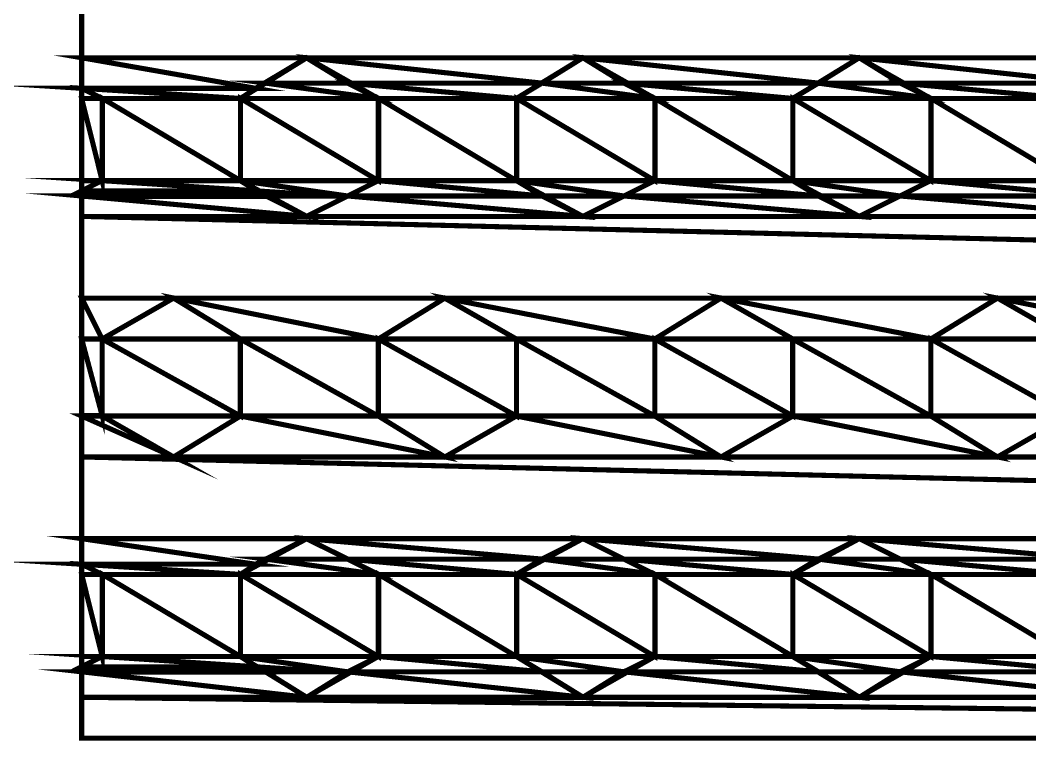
# Model space of a CAD drawing. Header units: metres. Extents: x -593 to 248, y 430 to 1024.
# Drawn here: x -488.8 to -480.43, y 573.08 to 579.05 of the extents above; entities that cross this region are included whole.
import ezdxf

# ---------------------------------------------------------------- set-up
doc = ezdxf.new("R2010")
doc.units = ezdxf.units.M
doc.header["$MEASUREMENT"] = 0
for name, color, linetype in [('C00-00-00-BLACK', 7, 'Continuous'), ('C62-64-65', 252, 'Continuous'), ('C93-95-97', 253, 'Continuous')]:
    doc.layers.add(name, color=color, linetype=linetype)

msp = doc.modelspace()

# ---------------------------------------------------------------- linework, layer by layer
at = {"layer": 'C00-00-00-BLACK', "const_width": 0.0423}
for points in [[(-488.2864, 573.1028), (-488.2864, 586.5828)], [(-486.9698, 578.4028), (-486.4208, 578.7398)], [(-486.4208, 578.7398), (-485.8278, 578.4028)], [(-484.6828, 578.4028), (-484.1318, 578.7398)], [(-484.1318, 578.7398), (-483.5358, 578.4028)], [(-482.3908, 578.4028), (-481.8408, 578.7398)], [(-481.8408, 578.7398), (-481.2478, 578.4028)], [(-488.2864, 578.4868), (-488.1168, 578.4028)], [(-488.1168, 578.4028), (-488.1168, 577.7218)], [(-486.9698, 578.4028), (-486.9698, 577.7218)], [(-485.8278, 578.4028), (-485.8278, 577.7218)], [(-484.6828, 578.4028), (-484.6828, 577.7218)], [(-483.5358, 578.4028), (-483.5358, 577.7218)], [(-482.3908, 578.4028), (-482.3908, 577.7218)], [(-481.2478, 578.4028), (-481.2478, 577.7218)], [(-488.2864, 577.6378), (-488.1168, 577.7218)], [(-486.9698, 577.7218), (-486.4208, 577.4258)], [(-486.4208, 577.4258), (-485.8278, 577.7218)], [(-484.6828, 577.7218), (-484.1318, 577.4258)], [(-484.1318, 577.4258), (-483.5358, 577.7218)], [(-482.3908, 577.7218), (-481.8408, 577.4258)], [(-481.8408, 577.4258), (-481.2478, 577.7218)], [(-488.1168, 576.4098), (-487.5244, 576.7488)], [(-487.5244, 576.7488), (-486.9698, 576.4098)], [(-485.8278, 576.4098), (-485.2758, 576.7488)], [(-485.2758, 576.7488), (-484.6828, 576.4098)], [(-483.5358, 576.4098), (-482.9868, 576.7488)], [(-482.9868, 576.7488), (-482.3908, 576.4098)], [(-481.2478, 576.4098), (-480.6948, 576.7488)], [(-480.6948, 576.7488), (-480.1028, 576.4098)], [(-488.1168, 576.4098), (-488.1168, 575.7718)], [(-486.9698, 576.4098), (-486.9698, 575.7718)], [(-485.8278, 576.4098), (-485.8278, 575.7718)], [(-484.6828, 576.4098), (-484.6828, 575.7718)], [(-483.5358, 576.4098), (-483.5358, 575.7718)], [(-482.3908, 576.4098), (-482.3908, 575.7718)], [(-481.2478, 576.4098), (-481.2478, 575.7718)], [(-488.1168, 575.7718), (-487.5244, 575.4328)], [(-487.5244, 575.4328), (-486.9698, 575.7718)], [(-485.8278, 575.7718), (-485.2758, 575.4328)], [(-485.2758, 575.4328), (-484.6828, 575.7718)], [(-483.5358, 575.7718), (-482.9868, 575.4328)], [(-482.9868, 575.4328), (-482.3908, 575.7718)], [(-481.2478, 575.7718), (-480.6948, 575.4328)], [(-480.6948, 575.4328), (-480.1028, 575.7718)], [(-486.9698, 574.4598), (-486.4208, 574.7558)], [(-486.4208, 574.7558), (-485.8278, 574.4598)], [(-484.6828, 574.4598), (-484.1318, 574.7558)], [(-484.1318, 574.7558), (-483.5358, 574.4598)], [(-482.3908, 574.4598), (-481.8408, 574.7558)], [(-481.8408, 574.7558), (-481.2478, 574.4598)], [(-488.2864, 574.5438), (-488.1168, 574.4598)], [(-488.1168, 574.4598), (-488.1168, 573.7798)], [(-486.9698, 574.4598), (-486.9698, 573.7798)], [(-485.8278, 574.4598), (-485.8278, 573.7798)], [(-484.6828, 574.4598), (-484.6828, 573.7798)], [(-483.5358, 574.4598), (-483.5358, 573.7798)], [(-482.3908, 574.4598), (-482.3908, 573.7798)], [(-481.2478, 574.4598), (-481.2478, 573.7798)], [(-488.2864, 573.6948), (-488.1168, 573.7798)], [(-486.9698, 573.7798), (-486.4208, 573.4418)], [(-486.4208, 573.4418), (-485.8278, 573.7798)], [(-484.6828, 573.7798), (-484.1318, 573.4418)], [(-484.1318, 573.4418), (-483.5358, 573.7798)], [(-482.3908, 573.7798), (-481.8408, 573.4418)], [(-481.8408, 573.4418), (-481.2478, 573.7798)], [(-460.9308, 573.1028), (-488.2864, 573.1028)]]:
    msp.add_lwpolyline(points, dxfattribs=at)
at = {"layer": 'C62-64-65', "const_width": 0.0423}
for points in [[(-486.4208, 578.7398), (-486.0818, 578.5298), (-486.7598, 578.5298), (-486.4208, 578.7398)], [(-484.1318, 578.7398), (-483.7918, 578.5298), (-484.4708, 578.5298), (-484.1318, 578.7398)], [(-481.8408, 578.7398), (-481.5018, 578.5298), (-482.1788, 578.5298), (-481.8408, 578.7398)], [(-488.2864, 578.4028), (-488.1168, 577.7218), (-488.2864, 577.7218), (-488.2864, 578.4028)], [(-488.2864, 578.4868), (-488.1168, 578.4028), (-488.2864, 578.4028), (-488.2864, 578.4868)], [(-486.0818, 578.5298), (-486.7628, 578.5298), (-485.8278, 578.4028), (-486.0818, 578.5298)], [(-486.7628, 578.5298), (-485.8278, 578.4028), (-486.9728, 578.4028), (-486.7628, 578.5298)], [(-483.7918, 578.5298), (-484.4708, 578.5298), (-483.5358, 578.4028), (-483.7918, 578.5298)], [(-484.4708, 578.5298), (-483.5358, 578.4028), (-484.6828, 578.4028), (-484.4708, 578.5298)], [(-481.5018, 578.5298), (-482.1818, 578.5298), (-481.2478, 578.4028), (-481.5018, 578.5298)], [(-482.1818, 578.5298), (-481.2478, 578.4028), (-482.3938, 578.4028), (-482.1818, 578.5298)], [(-488.1168, 578.4028), (-488.2864, 578.4028), (-488.1168, 577.7218), (-488.1168, 578.4028)], [(-485.8278, 578.4028), (-486.9698, 578.4028), (-485.8278, 577.7218), (-485.8278, 578.4028)], [(-486.9698, 578.4028), (-485.8278, 577.7218), (-486.9698, 577.7218), (-486.9698, 578.4028)], [(-483.5358, 578.4028), (-484.6798, 578.4028), (-483.5358, 577.7218), (-483.5358, 578.4028)], [(-484.6798, 578.4028), (-483.5358, 577.7218), (-484.6798, 577.7218), (-484.6798, 578.4028)], [(-481.2478, 578.4028), (-482.3908, 578.4028), (-481.2478, 577.7218), (-481.2478, 578.4028)], [(-482.3908, 578.4028), (-481.2478, 577.7218), (-482.3908, 577.7218), (-482.3908, 578.4028)], [(-488.2864, 577.7218), (-488.1168, 577.7218), (-488.2864, 577.6378), (-488.2864, 577.7218)], [(-485.8278, 577.7218), (-486.9728, 577.7218), (-486.0818, 577.5948), (-485.8278, 577.7218)], [(-486.9728, 577.7218), (-486.0818, 577.5948), (-486.7628, 577.5948), (-486.9728, 577.7218)], [(-483.5358, 577.7218), (-484.6828, 577.7218), (-483.7918, 577.5948), (-483.5358, 577.7218)], [(-484.6828, 577.7218), (-483.7918, 577.5948), (-484.4708, 577.5948), (-484.6828, 577.7218)], [(-481.2478, 577.7218), (-482.3938, 577.7218), (-481.5018, 577.5948), (-481.2478, 577.7218)], [(-482.3938, 577.7218), (-481.5018, 577.5948), (-482.1818, 577.5948), (-482.3938, 577.7218)], [(-486.7598, 577.5948), (-486.0818, 577.5948), (-486.4208, 577.4258), (-486.7598, 577.5948)], [(-484.4708, 577.5948), (-483.7918, 577.5948), (-484.1318, 577.4258), (-484.4708, 577.5948)], [(-482.1788, 577.5948), (-481.5018, 577.5948), (-481.8408, 577.4258), (-482.1788, 577.5948)], [(-487.5244, 576.7488), (-486.9698, 576.4098), (-488.1168, 576.4098), (-487.5244, 576.7488)], [(-485.2758, 576.7488), (-484.6828, 576.4098), (-485.8278, 576.4098), (-485.2758, 576.7488)], [(-482.9868, 576.7488), (-482.3908, 576.4098), (-483.5358, 576.4098), (-482.9868, 576.7488)], [(-480.6948, 576.7488), (-480.1028, 576.4098), (-481.2478, 576.4098), (-480.6948, 576.7488)], [(-486.9698, 576.4098), (-488.1168, 576.4098), (-486.9698, 575.7718), (-486.9698, 576.4098)], [(-488.1168, 576.4098), (-486.9698, 575.7718), (-488.1168, 575.7718), (-488.1168, 576.4098)], [(-484.6828, 576.4098), (-485.8278, 576.4098), (-484.6828, 575.7718), (-484.6828, 576.4098)], [(-485.8278, 576.4098), (-484.6828, 575.7718), (-485.8278, 575.7718), (-485.8278, 576.4098)], [(-482.3908, 576.4098), (-483.5358, 576.4098), (-482.3908, 575.7718), (-482.3908, 576.4098)], [(-483.5358, 576.4098), (-482.3908, 575.7718), (-483.5358, 575.7718), (-483.5358, 576.4098)], [(-480.1028, 576.4098), (-481.2478, 576.4098), (-480.1028, 575.7718), (-480.1028, 576.4098)], [(-481.2478, 576.4098), (-480.1028, 575.7718), (-481.2478, 575.7718), (-481.2478, 576.4098)], [(-488.1168, 575.7718), (-486.9698, 575.7718), (-487.5244, 575.4328), (-488.1168, 575.7718)], [(-485.8278, 575.7718), (-484.6828, 575.7718), (-485.2758, 575.4328), (-485.8278, 575.7718)], [(-483.5358, 575.7718), (-482.3908, 575.7718), (-482.9868, 575.4328), (-483.5358, 575.7718)], [(-481.2478, 575.7718), (-480.1028, 575.7718), (-480.6948, 575.4328), (-481.2478, 575.7718)], [(-486.4208, 574.7558), (-486.0818, 574.5868), (-486.7598, 574.5868), (-486.4208, 574.7558)], [(-484.1318, 574.7558), (-483.7918, 574.5868), (-484.4708, 574.5868), (-484.1318, 574.7558)], [(-481.8408, 574.7558), (-481.5018, 574.5868), (-482.1788, 574.5868), (-481.8408, 574.7558)], [(-488.2864, 574.4598), (-488.1168, 573.7798), (-488.2864, 573.7798), (-488.2864, 574.4598)], [(-488.2864, 574.5438), (-488.1168, 574.4598), (-488.2864, 574.4598), (-488.2864, 574.5438)], [(-486.0818, 574.5868), (-486.7628, 574.5868), (-485.8278, 574.4598), (-486.0818, 574.5868)], [(-486.7628, 574.5868), (-485.8278, 574.4598), (-486.9728, 574.4598), (-486.7628, 574.5868)], [(-483.7918, 574.5868), (-484.4708, 574.5868), (-483.5358, 574.4598), (-483.7918, 574.5868)], [(-484.4708, 574.5868), (-483.5358, 574.4598), (-484.6828, 574.4598), (-484.4708, 574.5868)], [(-481.5018, 574.5868), (-482.1818, 574.5868), (-481.2478, 574.4598), (-481.5018, 574.5868)], [(-482.1818, 574.5868), (-481.2478, 574.4598), (-482.3938, 574.4598), (-482.1818, 574.5868)], [(-488.1168, 574.4598), (-488.2864, 574.4598), (-488.1168, 573.7798), (-488.1168, 574.4598)], [(-485.8278, 574.4598), (-486.9698, 574.4598), (-485.8278, 573.7798), (-485.8278, 574.4598)], [(-486.9698, 574.4598), (-485.8278, 573.7798), (-486.9698, 573.7798), (-486.9698, 574.4598)], [(-483.5358, 574.4598), (-484.6798, 574.4598), (-483.5358, 573.7798), (-483.5358, 574.4598)], [(-484.6798, 574.4598), (-483.5358, 573.7798), (-484.6798, 573.7798), (-484.6798, 574.4598)], [(-481.2478, 574.4598), (-482.3908, 574.4598), (-481.2478, 573.7798), (-481.2478, 574.4598)], [(-482.3908, 574.4598), (-481.2478, 573.7798), (-482.3908, 573.7798), (-482.3908, 574.4598)], [(-488.2864, 573.7798), (-488.1168, 573.7798), (-488.2864, 573.6948), (-488.2864, 573.7798)], [(-485.8278, 573.7798), (-486.9728, 573.7798), (-486.0818, 573.6528), (-485.8278, 573.7798)], [(-486.9728, 573.7798), (-486.0818, 573.6528), (-486.7628, 573.6528), (-486.9728, 573.7798)], [(-483.5358, 573.7798), (-484.6828, 573.7798), (-483.7918, 573.6528), (-483.5358, 573.7798)], [(-484.6828, 573.7798), (-483.7918, 573.6528), (-484.4708, 573.6528), (-484.6828, 573.7798)], [(-481.2478, 573.7798), (-482.3938, 573.7798), (-481.5018, 573.6528), (-481.2478, 573.7798)], [(-482.3938, 573.7798), (-481.5018, 573.6528), (-482.1818, 573.6528), (-482.3938, 573.7798)], [(-486.7598, 573.6528), (-486.0818, 573.6528), (-486.4208, 573.4418), (-486.7598, 573.6528)], [(-484.4708, 573.6528), (-483.7918, 573.6528), (-484.1318, 573.4418), (-484.4708, 573.6528)], [(-482.1788, 573.6528), (-481.5018, 573.6528), (-481.8408, 573.4418), (-482.1788, 573.6528)]]:
    msp.add_lwpolyline(points, close=True, dxfattribs=at)
at = {"layer": 'C62-64-65'}
for points in [[(-486.4208, 578.7398), (-486.0818, 578.5298), (-486.7598, 578.5298), (-486.4208, 578.7398)], [(-484.1318, 578.7398), (-483.7918, 578.5298), (-484.4708, 578.5298), (-484.1318, 578.7398)], [(-481.8408, 578.7398), (-481.5018, 578.5298), (-482.1788, 578.5298), (-481.8408, 578.7398)], [(-488.2864, 578.4868), (-488.1168, 578.4028), (-488.2864, 578.4028), (-488.2864, 578.4868)], [(-486.7628, 578.5298), (-485.8278, 578.4028), (-486.9728, 578.4028), (-486.7628, 578.5298)], [(-486.0818, 578.5298), (-486.7628, 578.5298), (-485.8278, 578.4028), (-486.0818, 578.5298)], [(-484.4708, 578.5298), (-483.5358, 578.4028), (-484.6828, 578.4028), (-484.4708, 578.5298)], [(-483.7918, 578.5298), (-484.4708, 578.5298), (-483.5358, 578.4028), (-483.7918, 578.5298)], [(-482.1818, 578.5298), (-481.2478, 578.4028), (-482.3938, 578.4028), (-482.1818, 578.5298)], [(-481.5018, 578.5298), (-482.1818, 578.5298), (-481.2478, 578.4028), (-481.5018, 578.5298)], [(-488.1168, 578.4028), (-488.2864, 578.4028), (-488.1168, 577.7218), (-488.1168, 578.4028)], [(-488.2864, 578.4028), (-488.1168, 577.7218), (-488.2864, 577.7218), (-488.2864, 578.4028)], [(-485.8278, 578.4028), (-486.9698, 578.4028), (-485.8278, 577.7218), (-485.8278, 578.4028)], [(-486.9698, 578.4028), (-485.8278, 577.7218), (-486.9698, 577.7218), (-486.9698, 578.4028)], [(-483.5358, 578.4028), (-484.6798, 578.4028), (-483.5358, 577.7218), (-483.5358, 578.4028)], [(-484.6798, 578.4028), (-483.5358, 577.7218), (-484.6798, 577.7218), (-484.6798, 578.4028)], [(-481.2478, 578.4028), (-482.3908, 578.4028), (-481.2478, 577.7218), (-481.2478, 578.4028)], [(-482.3908, 578.4028), (-481.2478, 577.7218), (-482.3908, 577.7218), (-482.3908, 578.4028)], [(-488.2864, 577.7218), (-488.1168, 577.7218), (-488.2864, 577.6378), (-488.2864, 577.7218)], [(-485.8278, 577.7218), (-486.9728, 577.7218), (-486.0818, 577.5948), (-485.8278, 577.7218)], [(-486.9728, 577.7218), (-486.0818, 577.5948), (-486.7628, 577.5948), (-486.9728, 577.7218)], [(-483.5358, 577.7218), (-484.6828, 577.7218), (-483.7918, 577.5948), (-483.5358, 577.7218)], [(-484.6828, 577.7218), (-483.7918, 577.5948), (-484.4708, 577.5948), (-484.6828, 577.7218)], [(-481.2478, 577.7218), (-482.3938, 577.7218), (-481.5018, 577.5948), (-481.2478, 577.7218)], [(-482.3938, 577.7218), (-481.5018, 577.5948), (-482.1818, 577.5948), (-482.3938, 577.7218)], [(-486.7598, 577.5948), (-486.0818, 577.5948), (-486.4208, 577.4258), (-486.7598, 577.5948)], [(-484.4708, 577.5948), (-483.7918, 577.5948), (-484.1318, 577.4258), (-484.4708, 577.5948)], [(-482.1788, 577.5948), (-481.5018, 577.5948), (-481.8408, 577.4258), (-482.1788, 577.5948)], [(-487.5244, 576.7488), (-486.9698, 576.4098), (-488.1168, 576.4098), (-487.5244, 576.7488)], [(-485.2758, 576.7488), (-484.6828, 576.4098), (-485.8278, 576.4098), (-485.2758, 576.7488)], [(-482.9868, 576.7488), (-482.3908, 576.4098), (-483.5358, 576.4098), (-482.9868, 576.7488)], [(-480.6948, 576.7488), (-480.1028, 576.4098), (-481.2478, 576.4098), (-480.6948, 576.7488)], [(-486.9698, 576.4098), (-488.1168, 576.4098), (-486.9698, 575.7718), (-486.9698, 576.4098)], [(-488.1168, 576.4098), (-486.9698, 575.7718), (-488.1168, 575.7718), (-488.1168, 576.4098)], [(-484.6828, 576.4098), (-485.8278, 576.4098), (-484.6828, 575.7718), (-484.6828, 576.4098)], [(-485.8278, 576.4098), (-484.6828, 575.7718), (-485.8278, 575.7718), (-485.8278, 576.4098)], [(-482.3908, 576.4098), (-483.5358, 576.4098), (-482.3908, 575.7718), (-482.3908, 576.4098)], [(-483.5358, 576.4098), (-482.3908, 575.7718), (-483.5358, 575.7718), (-483.5358, 576.4098)], [(-480.1028, 576.4098), (-481.2478, 576.4098), (-480.1028, 575.7718), (-480.1028, 576.4098)], [(-481.2478, 576.4098), (-480.1028, 575.7718), (-481.2478, 575.7718), (-481.2478, 576.4098)], [(-488.1168, 575.7718), (-486.9698, 575.7718), (-487.5244, 575.4328), (-488.1168, 575.7718)], [(-485.8278, 575.7718), (-484.6828, 575.7718), (-485.2758, 575.4328), (-485.8278, 575.7718)], [(-483.5358, 575.7718), (-482.3908, 575.7718), (-482.9868, 575.4328), (-483.5358, 575.7718)], [(-481.2478, 575.7718), (-480.1028, 575.7718), (-480.6948, 575.4328), (-481.2478, 575.7718)], [(-486.4208, 574.7558), (-486.0818, 574.5868), (-486.7598, 574.5868), (-486.4208, 574.7558)], [(-484.1318, 574.7558), (-483.7918, 574.5868), (-484.4708, 574.5868), (-484.1318, 574.7558)], [(-481.8408, 574.7558), (-481.5018, 574.5868), (-482.1788, 574.5868), (-481.8408, 574.7558)], [(-486.7628, 574.5868), (-485.8278, 574.4598), (-486.9728, 574.4598), (-486.7628, 574.5868)], [(-486.0818, 574.5868), (-486.7628, 574.5868), (-485.8278, 574.4598), (-486.0818, 574.5868)], [(-484.4708, 574.5868), (-483.5358, 574.4598), (-484.6828, 574.4598), (-484.4708, 574.5868)], [(-483.7918, 574.5868), (-484.4708, 574.5868), (-483.5358, 574.4598), (-483.7918, 574.5868)], [(-482.1818, 574.5868), (-481.2478, 574.4598), (-482.3938, 574.4598), (-482.1818, 574.5868)], [(-481.5018, 574.5868), (-482.1818, 574.5868), (-481.2478, 574.4598), (-481.5018, 574.5868)], [(-488.2864, 574.5438), (-488.1168, 574.4598), (-488.2864, 574.4598), (-488.2864, 574.5438)], [(-488.1168, 574.4598), (-488.2864, 574.4598), (-488.1168, 573.7798), (-488.1168, 574.4598)], [(-488.2864, 574.4598), (-488.1168, 573.7798), (-488.2864, 573.7798), (-488.2864, 574.4598)], [(-485.8278, 574.4598), (-486.9698, 574.4598), (-485.8278, 573.7798), (-485.8278, 574.4598)], [(-486.9698, 574.4598), (-485.8278, 573.7798), (-486.9698, 573.7798), (-486.9698, 574.4598)], [(-483.5358, 574.4598), (-484.6798, 574.4598), (-483.5358, 573.7798), (-483.5358, 574.4598)], [(-484.6798, 574.4598), (-483.5358, 573.7798), (-484.6798, 573.7798), (-484.6798, 574.4598)], [(-481.2478, 574.4598), (-482.3908, 574.4598), (-481.2478, 573.7798), (-481.2478, 574.4598)], [(-482.3908, 574.4598), (-481.2478, 573.7798), (-482.3908, 573.7798), (-482.3908, 574.4598)], [(-488.2864, 573.7798), (-488.1168, 573.7798), (-488.2864, 573.6948), (-488.2864, 573.7798)], [(-485.8278, 573.7798), (-486.9728, 573.7798), (-486.0818, 573.6528), (-485.8278, 573.7798)], [(-486.9728, 573.7798), (-486.0818, 573.6528), (-486.7628, 573.6528), (-486.9728, 573.7798)], [(-483.5358, 573.7798), (-484.6828, 573.7798), (-483.7918, 573.6528), (-483.5358, 573.7798)], [(-484.6828, 573.7798), (-483.7918, 573.6528), (-484.4708, 573.6528), (-484.6828, 573.7798)], [(-481.2478, 573.7798), (-482.3938, 573.7798), (-481.5018, 573.6528), (-481.2478, 573.7798)], [(-482.3938, 573.7798), (-481.5018, 573.6528), (-482.1818, 573.6528), (-482.3938, 573.7798)], [(-486.7598, 573.6528), (-486.0818, 573.6528), (-486.4208, 573.4418), (-486.7598, 573.6528)], [(-484.4708, 573.6528), (-483.7918, 573.6528), (-484.1318, 573.4418), (-484.4708, 573.6528)], [(-482.1788, 573.6528), (-481.5018, 573.6528), (-481.8408, 573.4418), (-482.1788, 573.6528)]]:
    msp.add_lwpolyline(points, close=True, dxfattribs=at)
at = {"layer": 'C93-95-97', "const_width": 0.0423}
for points in [[(-488.2864, 579.3758), (-460.9308, 578.7398), (-488.2864, 578.7398), (-488.2864, 579.3758)], [(-486.4208, 578.7398), (-488.2864, 578.7398), (-486.8438, 578.4868), (-486.4208, 578.7398)], [(-488.2864, 578.7398), (-486.8438, 578.4868), (-488.2864, 578.4868), (-488.2864, 578.7398)], [(-484.1318, 578.7398), (-486.4238, 578.7398), (-484.4708, 578.5298), (-484.1318, 578.7398)], [(-486.4238, 578.7398), (-484.4708, 578.5298), (-486.0818, 578.5298), (-486.4238, 578.7398)], [(-481.8408, 578.7398), (-484.1318, 578.7398), (-482.1788, 578.5298), (-481.8408, 578.7398)], [(-484.1318, 578.7398), (-482.1788, 578.5298), (-483.7918, 578.5298), (-484.1318, 578.7398)], [(-479.5498, 578.7398), (-481.8408, 578.7398), (-479.8888, 578.5298), (-479.5498, 578.7398)], [(-481.8408, 578.7398), (-479.8888, 578.5298), (-481.4998, 578.5298), (-481.8408, 578.7398)], [(-486.8438, 578.4868), (-488.2864, 578.4868), (-486.9698, 578.4028), (-486.8438, 578.4868)], [(-488.2864, 578.4868), (-486.9698, 578.4028), (-488.1168, 578.4028), (-488.2864, 578.4868)], [(-484.4708, 578.5298), (-486.0818, 578.5298), (-484.6828, 578.4028), (-484.4708, 578.5298)], [(-486.0818, 578.5298), (-484.6828, 578.4028), (-485.8278, 578.4028), (-486.0818, 578.5298)], [(-482.1788, 578.5298), (-483.7918, 578.5298), (-482.3908, 578.4028), (-482.1788, 578.5298)], [(-483.7918, 578.5298), (-482.3908, 578.4028), (-483.5358, 578.4028), (-483.7918, 578.5298)], [(-479.8898, 578.5298), (-481.5018, 578.5298), (-480.1028, 578.4028), (-479.8898, 578.5298)], [(-481.5018, 578.5298), (-480.1028, 578.4028), (-481.2478, 578.4028), (-481.5018, 578.5298)], [(-486.9698, 578.4028), (-488.1143, 578.4028), (-486.9698, 577.7218), (-486.9698, 578.4028)], [(-488.1143, 578.4028), (-486.9698, 577.7218), (-488.1143, 577.7218), (-488.1143, 578.4028)], [(-484.6828, 578.4028), (-485.8248, 578.4028), (-484.6828, 577.7218), (-484.6828, 578.4028)], [(-485.8248, 578.4028), (-484.6828, 577.7218), (-485.8248, 577.7218), (-485.8248, 578.4028)], [(-482.3908, 578.4028), (-483.5338, 578.4028), (-482.3908, 577.7218), (-482.3908, 578.4028)], [(-483.5338, 578.4028), (-482.3908, 577.7218), (-483.5338, 577.7218), (-483.5338, 578.4028)], [(-480.1028, 578.4028), (-481.2458, 578.4028), (-480.1028, 577.7218), (-480.1028, 578.4028)], [(-481.2458, 578.4028), (-480.1028, 577.7218), (-481.2458, 577.7218), (-481.2458, 578.4028)], [(-486.9698, 577.7218), (-488.1168, 577.7218), (-486.8438, 577.6378), (-486.9698, 577.7218)], [(-488.1168, 577.7218), (-486.8438, 577.6378), (-488.2864, 577.6378), (-488.1168, 577.7218)], [(-484.6828, 577.7218), (-485.8278, 577.7218), (-484.4708, 577.5948), (-484.6828, 577.7218)], [(-485.8278, 577.7218), (-484.4708, 577.5948), (-486.0818, 577.5948), (-485.8278, 577.7218)], [(-482.3908, 577.7218), (-483.5358, 577.7218), (-482.1788, 577.5948), (-482.3908, 577.7218)], [(-483.5358, 577.7218), (-482.1788, 577.5948), (-483.7918, 577.5948), (-483.5358, 577.7218)], [(-480.1028, 577.7218), (-481.2478, 577.7218), (-479.8898, 577.5948), (-480.1028, 577.7218)], [(-481.2478, 577.7218), (-479.8898, 577.5948), (-481.5018, 577.5948), (-481.2478, 577.7218)], [(-486.8438, 577.6378), (-488.2864, 577.6378), (-486.7598, 577.5918), (-486.8438, 577.6378)], [(-488.2864, 577.6378), (-486.7598, 577.5918), (-488.2864, 577.5918), (-488.2864, 577.6378)], [(-486.7598, 577.5948), (-488.2864, 577.5948), (-486.4208, 577.4258), (-486.7598, 577.5948)], [(-488.2864, 577.5948), (-486.4208, 577.4258), (-488.2864, 577.4258), (-488.2864, 577.5948)], [(-484.4708, 577.5948), (-486.0818, 577.5948), (-484.1318, 577.4258), (-484.4708, 577.5948)], [(-486.0818, 577.5948), (-484.1318, 577.4258), (-486.4208, 577.4258), (-486.0818, 577.5948)], [(-482.1788, 577.5948), (-483.7918, 577.5948), (-481.8408, 577.4258), (-482.1788, 577.5948)], [(-483.7918, 577.5948), (-481.8408, 577.4258), (-484.1288, 577.4258), (-483.7918, 577.5948)], [(-479.8898, 577.5948), (-481.5018, 577.5948), (-479.5528, 577.4258), (-479.8898, 577.5948)], [(-481.5018, 577.5948), (-479.5528, 577.4258), (-481.8408, 577.4258), (-481.5018, 577.5948)], [(-488.2864, 577.4258), (-460.9308, 576.7488), (-488.2864, 576.7488), (-488.2864, 577.4258)], [(-460.9308, 577.4258), (-488.2864, 577.4258), (-460.9308, 576.7488), (-460.9308, 577.4258)], [(-488.2864, 576.7488), (-488.1168, 576.4098), (-488.2864, 576.4098), (-488.2864, 576.7488)], [(-487.5244, 576.7488), (-488.2864, 576.7488), (-488.1168, 576.4098), (-487.5244, 576.7488)], [(-485.2758, 576.7488), (-487.5216, 576.7488), (-485.8248, 576.4098), (-485.2758, 576.7488)], [(-487.5216, 576.7488), (-485.8248, 576.4098), (-486.9698, 576.4098), (-487.5216, 576.7488)], [(-482.9868, 576.7488), (-485.2778, 576.7488), (-483.5358, 576.4098), (-482.9868, 576.7488)], [(-485.2778, 576.7488), (-483.5358, 576.4098), (-484.6828, 576.4098), (-485.2778, 576.7488)], [(-480.6948, 576.7488), (-482.9868, 576.7488), (-481.2458, 576.4098), (-480.6948, 576.7488)], [(-482.9868, 576.7488), (-481.2458, 576.4098), (-482.3908, 576.4098), (-482.9868, 576.7488)], [(-478.4058, 576.7488), (-480.6948, 576.7488), (-478.9988, 576.4098), (-478.4058, 576.7488)], [(-480.6948, 576.7488), (-478.9988, 576.4098), (-480.1028, 576.4098), (-480.6948, 576.7488)], [(-488.2864, 576.4098), (-488.1168, 575.7748), (-488.2864, 575.7748), (-488.2864, 576.4098)], [(-488.1168, 576.4098), (-488.2864, 576.4098), (-488.1168, 575.7748), (-488.1168, 576.4098)], [(-485.8278, 576.4098), (-486.9728, 576.4098), (-485.8278, 575.7718), (-485.8278, 576.4098)], [(-486.9728, 576.4098), (-485.8278, 575.7718), (-486.9728, 575.7718), (-486.9728, 576.4098)], [(-483.5358, 576.4098), (-484.6828, 576.4098), (-483.5358, 575.7718), (-483.5358, 576.4098)], [(-484.6828, 576.4098), (-483.5358, 575.7718), (-484.6828, 575.7718), (-484.6828, 576.4098)], [(-481.2478, 576.4098), (-482.3938, 576.4098), (-481.2478, 575.7718), (-481.2478, 576.4098)], [(-482.3938, 576.4098), (-481.2478, 575.7718), (-482.3938, 575.7718), (-482.3938, 576.4098)], [(-488.2864, 575.7718), (-487.5244, 575.4328), (-488.2864, 575.4328), (-488.2864, 575.7718)], [(-488.1168, 575.7718), (-488.2864, 575.7718), (-487.5244, 575.4328), (-488.1168, 575.7718)], [(-486.9698, 575.7718), (-485.2758, 575.4328), (-487.5244, 575.4328), (-486.9698, 575.7718)], [(-485.8278, 575.7718), (-486.9698, 575.7718), (-485.2758, 575.4328), (-485.8278, 575.7718)], [(-484.6828, 575.7718), (-482.9868, 575.4328), (-485.2758, 575.4328), (-484.6828, 575.7718)], [(-483.5358, 575.7718), (-484.6828, 575.7718), (-482.9868, 575.4328), (-483.5358, 575.7718)], [(-482.3908, 575.7718), (-480.6948, 575.4328), (-482.9868, 575.4328), (-482.3908, 575.7718)], [(-481.2478, 575.7718), (-482.3908, 575.7718), (-480.6948, 575.4328), (-481.2478, 575.7718)], [(-480.1028, 575.7718), (-478.4058, 575.4328), (-480.6948, 575.4328), (-480.1028, 575.7718)], [(-488.2864, 575.4328), (-460.9308, 574.7558), (-488.2864, 574.7558), (-488.2864, 575.4328)], [(-460.9308, 575.4328), (-488.2864, 575.4328), (-460.9308, 574.7558), (-460.9308, 575.4328)], [(-486.4208, 574.7558), (-488.2864, 574.7558), (-486.8438, 574.5438), (-486.4208, 574.7558)], [(-488.2864, 574.7558), (-486.8438, 574.5438), (-488.2864, 574.5438), (-488.2864, 574.7558)], [(-484.1318, 574.7558), (-486.4238, 574.7558), (-484.4708, 574.5868), (-484.1318, 574.7558)], [(-486.4238, 574.7558), (-484.4708, 574.5868), (-486.0818, 574.5868), (-486.4238, 574.7558)], [(-481.8408, 574.7558), (-484.1318, 574.7558), (-482.1788, 574.5868), (-481.8408, 574.7558)], [(-484.1318, 574.7558), (-482.1788, 574.5868), (-483.7918, 574.5868), (-484.1318, 574.7558)], [(-479.5498, 574.7558), (-481.8408, 574.7558), (-479.8898, 574.5868), (-479.5498, 574.7558)], [(-481.8408, 574.7558), (-479.8898, 574.5868), (-481.5018, 574.5868), (-481.8408, 574.7558)], [(-486.8438, 574.5438), (-488.2864, 574.5438), (-486.9698, 574.4598), (-486.8438, 574.5438)], [(-488.2864, 574.5438), (-486.9698, 574.4598), (-488.1168, 574.4598), (-488.2864, 574.5438)], [(-484.4708, 574.5868), (-486.0818, 574.5868), (-484.6828, 574.4598), (-484.4708, 574.5868)], [(-486.0818, 574.5868), (-484.6828, 574.4598), (-485.8278, 574.4598), (-486.0818, 574.5868)], [(-482.1788, 574.5868), (-483.7918, 574.5868), (-482.3908, 574.4598), (-482.1788, 574.5868)], [(-483.7918, 574.5868), (-482.3908, 574.4598), (-483.5358, 574.4598), (-483.7918, 574.5868)], [(-479.8898, 574.5868), (-481.5018, 574.5868), (-480.1028, 574.4598), (-479.8898, 574.5868)], [(-481.5018, 574.5868), (-480.1028, 574.4598), (-481.2478, 574.4598), (-481.5018, 574.5868)], [(-486.9698, 574.4598), (-488.1143, 574.4598), (-486.9698, 573.7798), (-486.9698, 574.4598)], [(-488.1143, 574.4598), (-486.9698, 573.7798), (-488.1143, 573.7798), (-488.1143, 574.4598)], [(-484.6828, 574.4598), (-485.8248, 574.4598), (-484.6828, 573.7798), (-484.6828, 574.4598)], [(-485.8248, 574.4598), (-484.6828, 573.7798), (-485.8248, 573.7798), (-485.8248, 574.4598)], [(-482.3908, 574.4598), (-483.5338, 574.4598), (-482.3908, 573.7798), (-482.3908, 574.4598)], [(-483.5338, 574.4598), (-482.3908, 573.7798), (-483.5338, 573.7798), (-483.5338, 574.4598)], [(-480.1028, 574.4598), (-481.2458, 574.4598), (-480.1028, 573.7798), (-480.1028, 574.4598)], [(-481.2458, 574.4598), (-480.1028, 573.7798), (-481.2458, 573.7798), (-481.2458, 574.4598)], [(-486.9698, 573.7798), (-488.1168, 573.7798), (-486.8438, 573.6948), (-486.9698, 573.7798)], [(-488.1168, 573.7798), (-486.8438, 573.6948), (-488.2864, 573.6948), (-488.1168, 573.7798)], [(-484.6828, 573.7798), (-485.8278, 573.7798), (-484.4708, 573.6528), (-484.6828, 573.7798)], [(-485.8278, 573.7798), (-484.4708, 573.6528), (-486.0818, 573.6528), (-485.8278, 573.7798)], [(-482.3908, 573.7798), (-483.5358, 573.7798), (-482.1788, 573.6528), (-482.3908, 573.7798)], [(-483.5358, 573.7798), (-482.1788, 573.6528), (-483.7918, 573.6528), (-483.5358, 573.7798)], [(-480.1028, 573.7798), (-481.2478, 573.7798), (-479.8898, 573.6528), (-480.1028, 573.7798)], [(-481.2478, 573.7798), (-479.8898, 573.6528), (-481.5018, 573.6528), (-481.2478, 573.7798)], [(-486.8438, 573.6948), (-488.2864, 573.6948), (-486.7598, 573.6498), (-486.8438, 573.6948)], [(-488.2864, 573.6948), (-486.7598, 573.6498), (-488.2864, 573.6498), (-488.2864, 573.6948)], [(-486.7598, 573.6528), (-488.2864, 573.6528), (-486.4208, 573.4418), (-486.7598, 573.6528)], [(-488.2864, 573.6528), (-486.4208, 573.4418), (-488.2864, 573.4418), (-488.2864, 573.6528)], [(-486.0818, 573.6528), (-484.1288, 573.4418), (-486.4208, 573.4418), (-486.0818, 573.6528)], [(-484.4708, 573.6528), (-486.0818, 573.6528), (-484.1288, 573.4418), (-484.4708, 573.6528)], [(-483.7918, 573.6528), (-481.8388, 573.4418), (-484.1288, 573.4418), (-483.7918, 573.6528)], [(-482.1788, 573.6528), (-483.7918, 573.6528), (-481.8388, 573.4418), (-482.1788, 573.6528)], [(-481.5018, 573.6528), (-479.5498, 573.4418), (-481.8408, 573.4418), (-481.5018, 573.6528)], [(-479.8898, 573.6528), (-481.5018, 573.6528), (-479.5498, 573.4418), (-479.8898, 573.6528)], [(-488.2864, 573.4418), (-460.9308, 573.1028), (-488.2864, 573.1028), (-488.2864, 573.4418)], [(-460.9308, 573.4418), (-488.2864, 573.4418), (-460.9308, 573.1028), (-460.9308, 573.4418)]]:
    msp.add_lwpolyline(points, close=True, dxfattribs=at)
at = {"layer": 'C93-95-97'}
for points in [[(-488.2864, 579.3758), (-460.9308, 578.7398), (-488.2864, 578.7398), (-488.2864, 579.3758)], [(-486.4208, 578.7398), (-488.2864, 578.7398), (-486.8438, 578.4868), (-486.4208, 578.7398)], [(-488.2864, 578.7398), (-486.8438, 578.4868), (-488.2864, 578.4868), (-488.2864, 578.7398)], [(-484.1318, 578.7398), (-486.4238, 578.7398), (-484.4708, 578.5298), (-484.1318, 578.7398)], [(-486.4238, 578.7398), (-484.4708, 578.5298), (-486.0818, 578.5298), (-486.4238, 578.7398)], [(-481.8408, 578.7398), (-484.1318, 578.7398), (-482.1788, 578.5298), (-481.8408, 578.7398)], [(-484.1318, 578.7398), (-482.1788, 578.5298), (-483.7918, 578.5298), (-484.1318, 578.7398)], [(-479.5498, 578.7398), (-481.8408, 578.7398), (-479.8888, 578.5298), (-479.5498, 578.7398)], [(-481.8408, 578.7398), (-479.8888, 578.5298), (-481.4998, 578.5298), (-481.8408, 578.7398)], [(-486.8438, 578.4868), (-488.2864, 578.4868), (-486.9698, 578.4028), (-486.8438, 578.4868)], [(-488.2864, 578.4868), (-486.9698, 578.4028), (-488.1168, 578.4028), (-488.2864, 578.4868)], [(-484.4708, 578.5298), (-486.0818, 578.5298), (-484.6828, 578.4028), (-484.4708, 578.5298)], [(-486.0818, 578.5298), (-484.6828, 578.4028), (-485.8278, 578.4028), (-486.0818, 578.5298)], [(-482.1788, 578.5298), (-483.7918, 578.5298), (-482.3908, 578.4028), (-482.1788, 578.5298)], [(-483.7918, 578.5298), (-482.3908, 578.4028), (-483.5358, 578.4028), (-483.7918, 578.5298)], [(-479.8898, 578.5298), (-481.5018, 578.5298), (-480.1028, 578.4028), (-479.8898, 578.5298)], [(-481.5018, 578.5298), (-480.1028, 578.4028), (-481.2478, 578.4028), (-481.5018, 578.5298)], [(-486.9698, 578.4028), (-488.1143, 578.4028), (-486.9698, 577.7218), (-486.9698, 578.4028)], [(-488.1143, 578.4028), (-486.9698, 577.7218), (-488.1143, 577.7218), (-488.1143, 578.4028)], [(-484.6828, 578.4028), (-485.8248, 578.4028), (-484.6828, 577.7218), (-484.6828, 578.4028)], [(-485.8248, 578.4028), (-484.6828, 577.7218), (-485.8248, 577.7218), (-485.8248, 578.4028)], [(-482.3908, 578.4028), (-483.5338, 578.4028), (-482.3908, 577.7218), (-482.3908, 578.4028)], [(-483.5338, 578.4028), (-482.3908, 577.7218), (-483.5338, 577.7218), (-483.5338, 578.4028)], [(-480.1028, 578.4028), (-481.2458, 578.4028), (-480.1028, 577.7218), (-480.1028, 578.4028)], [(-481.2458, 578.4028), (-480.1028, 577.7218), (-481.2458, 577.7218), (-481.2458, 578.4028)], [(-488.1168, 577.7218), (-486.8438, 577.6378), (-488.2864, 577.6378), (-488.1168, 577.7218)], [(-486.9698, 577.7218), (-488.1168, 577.7218), (-486.8438, 577.6378), (-486.9698, 577.7218)], [(-485.8278, 577.7218), (-484.4708, 577.5948), (-486.0818, 577.5948), (-485.8278, 577.7218)], [(-484.6828, 577.7218), (-485.8278, 577.7218), (-484.4708, 577.5948), (-484.6828, 577.7218)], [(-483.5358, 577.7218), (-482.1788, 577.5948), (-483.7918, 577.5948), (-483.5358, 577.7218)], [(-482.3908, 577.7218), (-483.5358, 577.7218), (-482.1788, 577.5948), (-482.3908, 577.7218)], [(-481.2478, 577.7218), (-479.8898, 577.5948), (-481.5018, 577.5948), (-481.2478, 577.7218)], [(-480.1028, 577.7218), (-481.2478, 577.7218), (-479.8898, 577.5948), (-480.1028, 577.7218)], [(-486.8438, 577.6378), (-488.2864, 577.6378), (-486.7598, 577.5918), (-486.8438, 577.6378)], [(-488.2864, 577.6378), (-486.7598, 577.5918), (-488.2864, 577.5918), (-488.2864, 577.6378)], [(-486.7598, 577.5948), (-488.2864, 577.5948), (-486.4208, 577.4258), (-486.7598, 577.5948)], [(-488.2864, 577.5948), (-486.4208, 577.4258), (-488.2864, 577.4258), (-488.2864, 577.5948)], [(-486.0818, 577.5948), (-484.1318, 577.4258), (-486.4208, 577.4258), (-486.0818, 577.5948)], [(-484.4708, 577.5948), (-486.0818, 577.5948), (-484.1318, 577.4258), (-484.4708, 577.5948)], [(-483.7918, 577.5948), (-481.8408, 577.4258), (-484.1288, 577.4258), (-483.7918, 577.5948)], [(-482.1788, 577.5948), (-483.7918, 577.5948), (-481.8408, 577.4258), (-482.1788, 577.5948)], [(-481.5018, 577.5948), (-479.5528, 577.4258), (-481.8408, 577.4258), (-481.5018, 577.5948)], [(-479.8898, 577.5948), (-481.5018, 577.5948), (-479.5528, 577.4258), (-479.8898, 577.5948)], [(-460.9308, 577.4258), (-488.2864, 577.4258), (-460.9308, 576.7488), (-460.9308, 577.4258)], [(-488.2864, 577.4258), (-460.9308, 576.7488), (-488.2864, 576.7488), (-488.2864, 577.4258)], [(-487.5244, 576.7488), (-488.2864, 576.7488), (-488.1168, 576.4098), (-487.5244, 576.7488)], [(-488.2864, 576.7488), (-488.1168, 576.4098), (-488.2864, 576.4098), (-488.2864, 576.7488)], [(-485.2758, 576.7488), (-487.5216, 576.7488), (-485.8248, 576.4098), (-485.2758, 576.7488)], [(-487.5216, 576.7488), (-485.8248, 576.4098), (-486.9698, 576.4098), (-487.5216, 576.7488)], [(-482.9868, 576.7488), (-485.2778, 576.7488), (-483.5358, 576.4098), (-482.9868, 576.7488)], [(-485.2778, 576.7488), (-483.5358, 576.4098), (-484.6828, 576.4098), (-485.2778, 576.7488)], [(-480.6948, 576.7488), (-482.9868, 576.7488), (-481.2458, 576.4098), (-480.6948, 576.7488)], [(-482.9868, 576.7488), (-481.2458, 576.4098), (-482.3908, 576.4098), (-482.9868, 576.7488)], [(-478.4058, 576.7488), (-480.6948, 576.7488), (-478.9988, 576.4098), (-478.4058, 576.7488)], [(-480.6948, 576.7488), (-478.9988, 576.4098), (-480.1028, 576.4098), (-480.6948, 576.7488)], [(-488.1168, 576.4098), (-488.2864, 576.4098), (-488.1168, 575.7748), (-488.1168, 576.4098)], [(-488.2864, 576.4098), (-488.1168, 575.7748), (-488.2864, 575.7748), (-488.2864, 576.4098)], [(-485.8278, 576.4098), (-486.9728, 576.4098), (-485.8278, 575.7718), (-485.8278, 576.4098)], [(-486.9728, 576.4098), (-485.8278, 575.7718), (-486.9728, 575.7718), (-486.9728, 576.4098)], [(-483.5358, 576.4098), (-484.6828, 576.4098), (-483.5358, 575.7718), (-483.5358, 576.4098)], [(-484.6828, 576.4098), (-483.5358, 575.7718), (-484.6828, 575.7718), (-484.6828, 576.4098)], [(-481.2478, 576.4098), (-482.3938, 576.4098), (-481.2478, 575.7718), (-481.2478, 576.4098)], [(-482.3938, 576.4098), (-481.2478, 575.7718), (-482.3938, 575.7718), (-482.3938, 576.4098)], [(-488.1168, 575.7718), (-488.2864, 575.7718), (-487.5244, 575.4328), (-488.1168, 575.7718)], [(-488.2864, 575.7718), (-487.5244, 575.4328), (-488.2864, 575.4328), (-488.2864, 575.7718)], [(-486.9698, 575.7718), (-485.2758, 575.4328), (-487.5244, 575.4328), (-486.9698, 575.7718)], [(-485.8278, 575.7718), (-486.9698, 575.7718), (-485.2758, 575.4328), (-485.8278, 575.7718)], [(-484.6828, 575.7718), (-482.9868, 575.4328), (-485.2758, 575.4328), (-484.6828, 575.7718)], [(-483.5358, 575.7718), (-484.6828, 575.7718), (-482.9868, 575.4328), (-483.5358, 575.7718)], [(-482.3908, 575.7718), (-480.6948, 575.4328), (-482.9868, 575.4328), (-482.3908, 575.7718)], [(-481.2478, 575.7718), (-482.3908, 575.7718), (-480.6948, 575.4328), (-481.2478, 575.7718)], [(-480.1028, 575.7718), (-478.4058, 575.4328), (-480.6948, 575.4328), (-480.1028, 575.7718)], [(-460.9308, 575.4328), (-488.2864, 575.4328), (-460.9308, 574.7558), (-460.9308, 575.4328)], [(-488.2864, 575.4328), (-460.9308, 574.7558), (-488.2864, 574.7558), (-488.2864, 575.4328)], [(-486.4208, 574.7558), (-488.2864, 574.7558), (-486.8438, 574.5438), (-486.4208, 574.7558)], [(-488.2864, 574.7558), (-486.8438, 574.5438), (-488.2864, 574.5438), (-488.2864, 574.7558)], [(-484.1318, 574.7558), (-486.4238, 574.7558), (-484.4708, 574.5868), (-484.1318, 574.7558)], [(-486.4238, 574.7558), (-484.4708, 574.5868), (-486.0818, 574.5868), (-486.4238, 574.7558)], [(-481.8408, 574.7558), (-484.1318, 574.7558), (-482.1788, 574.5868), (-481.8408, 574.7558)], [(-484.1318, 574.7558), (-482.1788, 574.5868), (-483.7918, 574.5868), (-484.1318, 574.7558)], [(-479.5498, 574.7558), (-481.8408, 574.7558), (-479.8898, 574.5868), (-479.5498, 574.7558)], [(-481.8408, 574.7558), (-479.8898, 574.5868), (-481.5018, 574.5868), (-481.8408, 574.7558)], [(-484.4708, 574.5868), (-486.0818, 574.5868), (-484.6828, 574.4598), (-484.4708, 574.5868)], [(-486.0818, 574.5868), (-484.6828, 574.4598), (-485.8278, 574.4598), (-486.0818, 574.5868)], [(-482.1788, 574.5868), (-483.7918, 574.5868), (-482.3908, 574.4598), (-482.1788, 574.5868)], [(-483.7918, 574.5868), (-482.3908, 574.4598), (-483.5358, 574.4598), (-483.7918, 574.5868)], [(-479.8898, 574.5868), (-481.5018, 574.5868), (-480.1028, 574.4598), (-479.8898, 574.5868)], [(-481.5018, 574.5868), (-480.1028, 574.4598), (-481.2478, 574.4598), (-481.5018, 574.5868)], [(-486.8438, 574.5438), (-488.2864, 574.5438), (-486.9698, 574.4598), (-486.8438, 574.5438)], [(-488.2864, 574.5438), (-486.9698, 574.4598), (-488.1168, 574.4598), (-488.2864, 574.5438)], [(-486.9698, 574.4598), (-488.1143, 574.4598), (-486.9698, 573.7798), (-486.9698, 574.4598)], [(-488.1143, 574.4598), (-486.9698, 573.7798), (-488.1143, 573.7798), (-488.1143, 574.4598)], [(-484.6828, 574.4598), (-485.8248, 574.4598), (-484.6828, 573.7798), (-484.6828, 574.4598)], [(-485.8248, 574.4598), (-484.6828, 573.7798), (-485.8248, 573.7798), (-485.8248, 574.4598)], [(-482.3908, 574.4598), (-483.5338, 574.4598), (-482.3908, 573.7798), (-482.3908, 574.4598)], [(-483.5338, 574.4598), (-482.3908, 573.7798), (-483.5338, 573.7798), (-483.5338, 574.4598)], [(-480.1028, 574.4598), (-481.2458, 574.4598), (-480.1028, 573.7798), (-480.1028, 574.4598)], [(-481.2458, 574.4598), (-480.1028, 573.7798), (-481.2458, 573.7798), (-481.2458, 574.4598)], [(-488.1168, 573.7798), (-486.8438, 573.6948), (-488.2864, 573.6948), (-488.1168, 573.7798)], [(-486.9698, 573.7798), (-488.1168, 573.7798), (-486.8438, 573.6948), (-486.9698, 573.7798)], [(-485.8278, 573.7798), (-484.4708, 573.6528), (-486.0818, 573.6528), (-485.8278, 573.7798)], [(-484.6828, 573.7798), (-485.8278, 573.7798), (-484.4708, 573.6528), (-484.6828, 573.7798)], [(-483.5358, 573.7798), (-482.1788, 573.6528), (-483.7918, 573.6528), (-483.5358, 573.7798)], [(-482.3908, 573.7798), (-483.5358, 573.7798), (-482.1788, 573.6528), (-482.3908, 573.7798)], [(-481.2478, 573.7798), (-479.8898, 573.6528), (-481.5018, 573.6528), (-481.2478, 573.7798)], [(-480.1028, 573.7798), (-481.2478, 573.7798), (-479.8898, 573.6528), (-480.1028, 573.7798)], [(-486.8438, 573.6948), (-488.2864, 573.6948), (-486.7598, 573.6498), (-486.8438, 573.6948)], [(-488.2864, 573.6948), (-486.7598, 573.6498), (-488.2864, 573.6498), (-488.2864, 573.6948)], [(-486.7598, 573.6528), (-488.2864, 573.6528), (-486.4208, 573.4418), (-486.7598, 573.6528)], [(-488.2864, 573.6528), (-486.4208, 573.4418), (-488.2864, 573.4418), (-488.2864, 573.6528)], [(-486.0818, 573.6528), (-484.1288, 573.4418), (-486.4208, 573.4418), (-486.0818, 573.6528)], [(-484.4708, 573.6528), (-486.0818, 573.6528), (-484.1288, 573.4418), (-484.4708, 573.6528)], [(-483.7918, 573.6528), (-481.8388, 573.4418), (-484.1288, 573.4418), (-483.7918, 573.6528)], [(-482.1788, 573.6528), (-483.7918, 573.6528), (-481.8388, 573.4418), (-482.1788, 573.6528)], [(-481.5018, 573.6528), (-479.5498, 573.4418), (-481.8408, 573.4418), (-481.5018, 573.6528)], [(-479.8898, 573.6528), (-481.5018, 573.6528), (-479.5498, 573.4418), (-479.8898, 573.6528)], [(-460.9308, 573.4418), (-488.2864, 573.4418), (-460.9308, 573.1028), (-460.9308, 573.4418)], [(-488.2864, 573.4418), (-460.9308, 573.1028), (-488.2864, 573.1028), (-488.2864, 573.4418)]]:
    msp.add_lwpolyline(points, close=True, dxfattribs=at)

doc.saveas('drawing.dxf')
